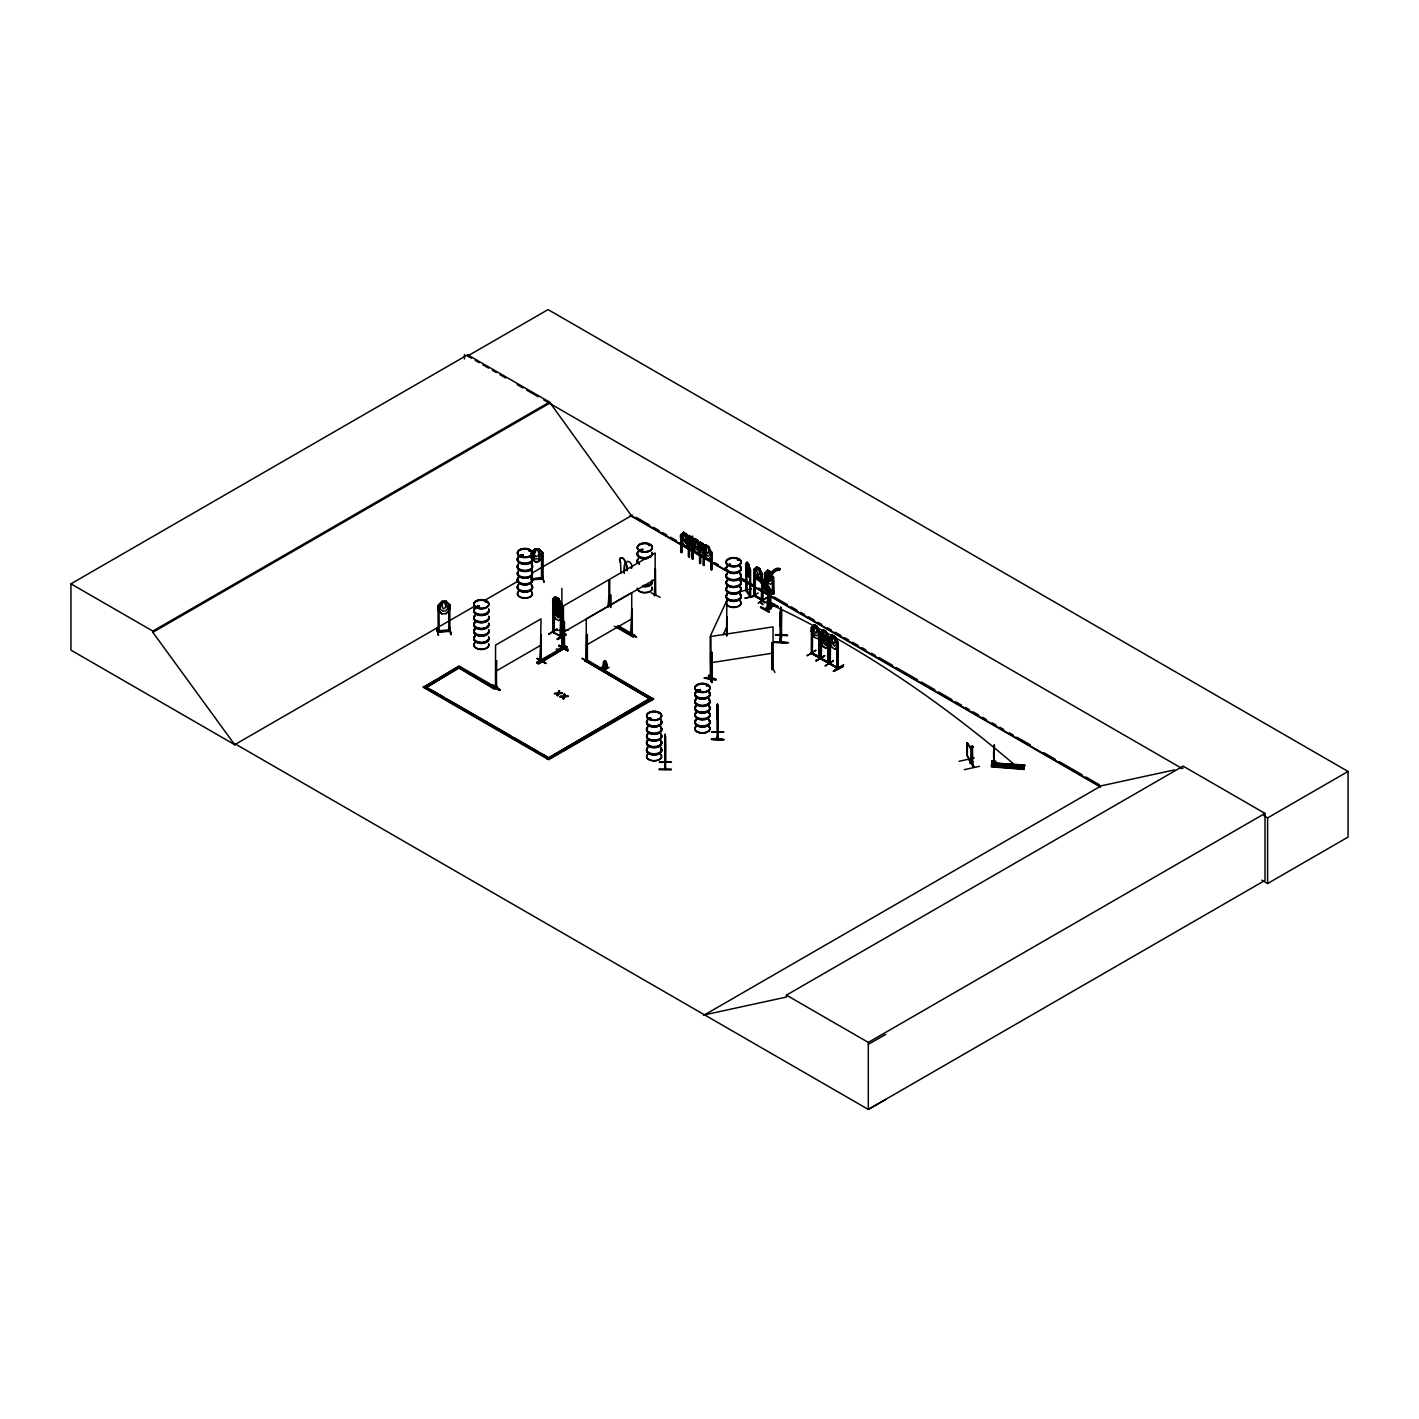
<?xml version="1.0" encoding="UTF-8"?>
<svg xmlns="http://www.w3.org/2000/svg" width="1419" height="1419" viewBox="0 0 1419 1419"><rect width="100%" height="100%" fill="white"/><g stroke="black" fill="none" stroke-linecap="round" stroke-linejoin="round"><path stroke-width="1.5" d="M665.121 735.787L664.961 743.538L664.908 741.055M665.032 734.35L664.855 742.119M717.251 710.919L717.198 711.895M556.071 630.373L568.114 630.302M664.961 736.55L664.961 769.47M659.143 768.921L671.187 769.027M671.187 769.914L659.125 769.666M711.469 739.193C738.252 741.126 714.342 737.241 711.487 739.068M717.216 711.788L717.358 704.126L717.411 707.23M780.911 607.35L781.284 635.446L780.131 642.293L780.787 607.208L781.071 609.354M994.151 745.081L993.974 764.983L994.382 744.904M1012.244 765.763L1011.108 764.61L1009.583 765.551M717.322 712.569L717.464 705.562M665.05 736.709L664.997 742.509M665.068 740.558L664.926 749.197L665.156 746.837M717.304 712.977L717.429 706.325L717.269 718.972M717.5 716.63L717.464 710.174M992.413 762.216L992.307 761.4M1022.283 766.437L991.562 764.22L994.843 764.486L994.772 766.473L995.606 761.311C987.855 758.97 994.4 769.861 991.792 761.79M991.863 762.021L992.324 760.761M993.69 751.165L994.098 746.288M993.619 761.755L993.158 761.932M605.239 660.917L605.079 666.096L603.323 666.806L603.518 668.047C612.618 672.358 602.578 649.937 603.128 667.444M749.729 595.448L750.633 596.885L750.58 570.562L749.746 569.995L750.243 596.973L745.88 590.552L745.791 564.283C746.908 558.607 750.456 568.15 747.139 562.35L745.684 564.319L745.684 568.398M780.131 615.97L780.397 613.717L780.113 619.482M765.71 589.612L764.007 587.555L764.628 588.424M770.677 577.498A9.614 5.516 -65.5 0 1 778.871 570.207L780.237 568.877L778.339 568.221A11.228 6.439 -65.5 0 0 769.382 575.404L768.761 576.735L771.936 577.905L768.335 581.95L767.307 581.488L768.601 571.343M768.335 581.95L768.53 576.788L767.502 576.327L768.548 578.42M772.202 592.752L765.143 588.583C768.371 596.122 783.217 595.182 765.604 588.832L765.338 572.655L765.976 589.506L765.71 587.111M774.26 642.328C816.776 643.304 747.334 641.512 786.321 642.683M659.445 762.003L671.506 762.163L659.445 762.429M665.014 744.567L664.943 746.092L664.872 745.117M665.422 768.424L665.227 762.588L665.511 768.371M711.77 732.204L723.85 731.973L711.788 731.778M717.34 714.36L717.287 715.885L717.216 714.91M717.571 706.733L717.5 704.143M717.269 712.48L717.163 712.941M717.358 704.126L717.216 739.21M717.322 737.791L717.979 732.381L717.783 738.27M624.076 573.081L624.466 564.868A4.026 2.341 59.5 0 0 624.466 560.221A4.026 2.341 59.5 0 0 620.405 557.933A4.026 2.341 59.5 0 0 620.405 562.563L620.582 562.456A4.026 2.341 59.5 0 1 620.582 557.827A4.026 2.341 59.5 0 1 624.644 560.115A4.026 2.341 59.5 0 1 624.644 564.762L624.254 572.974M780.202 617.957L780.592 620.493L780.964 613.416M780.574 614.374L780.415 617.762C780.184 607.421 779.865 635.446 780.716 617.425M553.8 599.51L553.782 632.626L552.842 632.076M560.807 618.826L560.399 636.492L561.374 636.989L561.569 603.962L560.558 603.66M688.357 539.22L688.392 556.674M700.347 563.538L700.347 546.031L697.616 540.249L694.725 538.581L692.525 541.615M699.567 563.095L699.425 545.268L700.347 546.031L701.234 543.14L703.114 547.769M780.379 613.717L780.397 621.894M780.379 622.036C781.461 586.952 781.213 636.262 779.865 624.236M819.1 656.962L819.916 658.345L819.827 632.04L817.096 626.258L814.204 624.591L812.111 627.34M828.146 636.812L829.122 637.06L828.749 645.698L825.911 648.217L823.02 646.55L820.164 640.749L823.109 646.496L826 648.164L828.838 645.645M829.352 637.503L829.37 663.844L837.831 668.686L837.831 642.435L835.099 636.652L832.208 634.985L829.352 637.645L830.275 637.982L830.221 664.358M837.139 642.009L837.104 668.314M780.964 617.584L780.45 623.101L780.202 622.125M439.234 605.452L438.01 605.541L438.187 632.094L449.805 631.331L449.876 630.125L448.581 630.178L448.847 631.473L448.652 604.884L449.752 604.849L449.965 609.283L445.974 613.682L441.894 613.842L437.886 609.922L437.886 605.753L441.894 601.354L445.974 601.195L449.965 605.115L448.776 605.186M541.827 552.789L542.803 552.842L542.732 578.81M704.356 678.193C711.451 675.284 727.273 683.284 704.356 678.087M1023.791 769.382L991.438 766.863L991.562 764.22M992.076 764.078L992.307 762.748L1024.713 765.462L994.453 763.156M1023.773 769.453L1024.004 768.122L991.562 765.586M1024.004 768.122L1023.879 769.027L991.491 766.42L992.289 762.979M1024.429 766.615L992.041 763.617M1024.536 766.225L1024.642 765.001L1021.361 764.735L1020.527 768.193M604.37 668.455L604.937 661.13M1023.844 769.009L1024.642 765.001M746.66 569.179L746.713 591.12L745.773 589.559L746.749 590.127M747.139 566.447L747.742 563.556L748.611 568.558M775.519 635.038L787.527 635.552L775.519 634.488M780.787 611.358L780.255 613.771L780.521 612.795M780.095 642.204L780.539 641.37M780.131 642.222L781.213 635.517M781.745 635.481L780.61 642.31L780.663 615.367M604.051 666.309L605.079 660.952L603.323 666.806M994.24 745.578L993.974 764.983M603.518 668.047L604.991 661.236M476.252 607.066L478.168 606.693L476.252 606.711M477.777 606.977L476.873 606.268M478.505 607.066L477.582 606.108M485.564 601.904L485.795 602.135M485.564 601.532L486.149 601.674M520.596 555.698L522.086 555.84M529.056 550.767L529.943 550.785M639.703 550.395L640.412 549.49M640.129 550.341L641.654 549.756M648.607 545.464L649.317 545.552M649.015 718.617L650.558 717.712M650.15 717.712L649.334 718.333L650.328 718.865M650.966 718.919L650.328 717.73M658.327 713.455L658.718 713.065M697.758 690.131L699.23 690.893M698.999 690.982L699.461 690.893M729.118 564.833L729.934 565.507A7.503 4.328 0 0 0 741.126 561.924A7.503 4.328 0 0 0 729.863 558.181A7.503 4.328 0 0 0 729.863 565.684M730.146 565.17L729.632 564.053L728.621 565.188M706.857 685.945L707.159 685.891M738.607 560.186L737.383 560.008L738.341 560.186M738.27 559.512L737.72 560.328M995.606 761.311L995.553 762.943M1009.689 763.794L1008.856 767.59L1009.689 763.794L1012.971 764.061L1012.137 767.856L1012.971 764.061M1019.179 764.912L1015.88 764.309L1015.064 767.75M1019.179 764.557L1018.345 768.016A1086.812 613.788 61.1 0 0 762.695 600.716L754.003 595.732L753.879 569.374L756.735 566.855L759.626 568.522L762.375 574.376L762.464 578.491M740.363 591.581L751.414 588.779M769.346 594.472C774.863 589.843 766.615 594.419 770.694 595.235L772.592 593.142L770.34 591.9L770.34 609.212L771.031 592.362L772.486 592.397M772.486 577.214L772.415 593.497L773.39 593.976L766.012 582.89L773 594.384M763.067 580.797L762.783 581.755L759.821 578.952L762.517 581.879L762.18 583.174L763.209 582.553L766.295 585.533L763.12 580.779M490.868 685.306C494.77 682.255 509.102 698.201 490.903 685.217M567.742 650.221C541.242 634.932 585.604 661.289 559.121 645.751M567.689 650.7L558.714 646.106L559.192 645.308M590.552 663.613L582.003 658.274L590.517 663.666M556.603 597.842L555.698 602.703L557.543 605.381L558.483 602.472L556.514 597.896M689.173 557.117L690.006 536.648L691.904 541.295L691.993 558.714M695.682 539.788L694.689 547.149M700.312 554.332L697.421 548.621L700.17 554.474L703.061 556.142L706.006 553.57C706.165 552.452 705.137 544.914 707.744 546.812L708.702 550.927L707.744 553.818L705.917 551.14M760.832 606.64L769.417 611.483L768.938 612.298L760.424 607.314L769.4 611.483M815.074 625.85L814.169 630.71L816.014 633.388L816.954 630.497L815.162 625.797M824.067 635.215L823.162 640.075L825.007 642.754L825.964 639.845L823.978 635.269M833.077 636.244L832.173 641.104L834 643.783L834.957 640.891L833.166 636.191M534.821 553.392L536.098 549.685M717.766 739.157L717.748 712.303M773.124 668.331L771.954 668.526L773.231 669.307L773.018 626.861L710.901 636.457L711.167 678.956L710.954 677.182M557.951 695.913L558.82 693.235L562.456 693.306L558.82 693.785L557.259 695.523L558.944 690.751L558.944 693.323L562.456 693.306M563.485 699.106L564.354 696.427L567.972 695.966L564.354 696.977L563.485 699.106L563.503 696.481L559.937 696.516L563.503 697.031L564.478 693.944L564.46 696.516L567.972 696.498M557.259 695.523L558.944 690.751M564.478 693.944L563.609 696.587L559.937 697.066M775.448 570.207A9.614 5.516 -65.5 0 1 777.843 569.728L779.208 568.416M558.944 693.323L559.636 691.142M562.793 698.716L563.503 697.031M564.354 696.977L565.17 694.334M561.374 613.913L558.536 608.112L555.556 606.498L554.279 612.973L558.022 617.62L559.866 616.201L558.483 608.183L555.645 606.445L552.701 609.017L552.701 613.185L555.68 618.844L558.536 620.6L561.285 618.134M691.798 549.525L694.689 547.007C694.246 539.114 689.918 527.833 693.27 545.215L691.443 546.634L689.563 545.552L687.701 541.987L689.049 535.46L686.104 538.032L684.419 533.42L683.515 538.28L685.359 540.958L686.299 539.894M693.27 542.058L694.76 538.723L691.975 541.189L691.869 545.339M698.911 545.339L700.312 542.058M710.813 560.434L705.899 557.49L703.008 551.76L703.097 547.539L705.952 545.02L708.826 546.687L710.085 554.847L708.241 556.248L706.378 555.184L704.498 551.619L705.988 545.162M823.197 629.788L821.761 636.386L823.623 639.951L825.503 641.016L827.348 639.614L826.089 631.455L823.197 629.788L820.271 632.36L820.484 658.771L828.909 663.542L828.82 637.237L826.089 631.455L823.109 629.841M562.438 630.799L562.438 629.593M561.889 588.317L561.8 649.086L562.421 647.844M562.421 649.068L562.296 604.263M710.582 652.403L710.777 678.69L711.983 678.832L711.948 652.243L710.901 652.421L712.072 652.474L712.036 678.761M726.954 617.141L726.954 634.009M710.405 677.998L710.174 636.386L726.83 600.521L726.546 636.049M548.727 634.453L557.259 628.972L548.727 633.903M708.595 675.533C710.919 672.854 715.3 692.649 708.595 675.533L711.806 682.202M709.145 675.373L712.356 682.042M758.243 593L749.8 597.505M769.79 577.196L770.393 575.866A11.228 6.439 -65.5 0 1 779.368 568.682L780.237 568.877M773.124 604.228L764.202 609.017M815.925 660.722L824.794 655.525L816.209 660.828M825.202 666.061L833.379 660.527M825.273 665.635L833.45 660.988M723.122 634.754L726.83 626.772M530.866 557.667L534.75 561.693L538.741 561.321L542.661 556.887L538.812 561.427C528.436 567.831 538.794 533.757 532.852 556.638L535.477 558.944L538.103 558.767L540.692 556.124L538.794 548.851L534.732 549.118L530.759 553.623M1012.155 765.958L1009.689 765.355M438.453 634.896L436.68 628.422L438.453 635.251M554.084 631.49L552.825 631.153L553.96 631.366M560.399 636.492L560.665 603.483M753.932 595.767L754.305 573.684M754.677 569.622L754.873 596.228L755.068 574.127M811.526 652.598L812.342 653.006M819.792 658.345L811.366 653.467L811.455 627.198L812.253 627.659M812.537 634.062L812.342 653.29M820.129 636.244L820.217 658.168L818.94 657.831L819.348 635.801M812.626 653.112L820.217 657.21L819.331 656.66M821.636 658.044L820.679 657.494M820.945 657.547L821.229 659.161L821.548 641.441M820.679 658.451L829.228 663.329L827.969 662.992L828.022 636.563M829.53 662.992L830.221 663.4M830.541 663.152L829.689 662.691L830.239 664.305L830.541 640.075M836.979 668.278L838.239 668.526L838.115 642.257L834.993 636.705L832.102 635.038L829.264 637.557L830.239 638.053M765.923 582.695L768.335 586.1L767.094 587.253C746.908 568.363 761.152 579.679 765.036 588.956M765.87 589.506L766.136 579.165M772.557 593.532L772.61 590.943L773.71 591.191M781.709 609.212L781.071 635.996M780.627 642.186L780.556 616.006L779.989 624.342M748.611 570.385L748.115 571.289L747.139 568.274M496.739 686.087L495.479 686.441L496.419 685.891M495.87 661.254L495.834 687.576L496.632 660.811L495.568 661.094L496.632 660.811M541.402 660.349L540.55 660.811L541.118 660.083M541.402 661.307L540.178 661.591L541.029 634.843L541.295 661.343M563.325 648.217L563.308 647.188L564.265 647.667M587.413 659.888L586.278 660.119L587.431 660.066M587.04 659.675L586.49 661.307L586.579 635.002M631.455 634.488L631.845 633.814M630.994 634.222L631.189 635.499L632.164 634.985L631.757 608.574L630.905 635.322L632.005 635.073M655.56 595.395L655.188 568.93L654.425 595.537M769.63 592.308L770.517 609.159M771.173 592.344L773.107 594.348L766.26 582.588M769.63 608.716C772.947 608.308 768.779 608.414 770.34 609.123L770.162 591.865L771.067 592.308M532.072 553.233L532.125 579.023M478.416 606.942L476.607 607.226M521.571 555.893L520.649 555.006M521.997 555.716L519.833 555.84L520.773 556.071M640.111 549.667L640.004 550.696M641.193 550.59L641.228 549.49M641.654 550.696L641.76 549.809M730.04 564.123L729.987 565.223L728.816 564.531M729.827 565.276L730.572 564.443M649.512 717.925L649.37 718.777M697.953 690.858L697.634 691.035M437.886 631.81L449.841 631.047M448.546 630.213L438.01 630.781L438.099 632.058M745.791 568.38L748.629 576.877L750.19 574.748M538.759 554.971L536.098 556.745L534.821 555.219M712.036 677.803L711.008 678.619M771.954 668.792L773.142 668.083M772.22 669.466L773.142 669.041M773.107 669.325L772.007 669.502L771.971 642.967L773.124 643.038L772.078 643.215M758.686 578.26L764.681 589.665M761.577 578.881C770.215 588.938 757.444 578.757 761.666 578.775M762.322 579.058C755.972 573.276 762.127 585.391 765.657 585.249L766.544 584.628L762.411 578.952L768.353 586.278M764.291 585.657L759.839 581.24L758.367 578.509L759.52 577.249L758.278 578.597M766.845 583.369L762.322 579.005M767.094 587.253L768.442 586.171M769.488 578.952L770.411 576.043L768.513 571.396M767.307 581.488L770.907 577.444M691.904 543.122L690.947 544.187L689.102 541.508M697.474 546.315L696.516 547.379L694.689 544.701M703.114 549.596L701.234 550.129L700.33 548M439.198 605.789L438.063 605.789M437.903 605.824L441.948 601.461L445.903 601.301L449.841 605.15M449.965 609.283L445.974 613.682M770.694 595.235L772.592 593.142M499.79 689.918L491.276 684.934L499.914 689.918M768.637 590.606L767.679 590.269L767.856 607.598L768.637 590.606L767.679 591.155M1012.155 765.675L1009.672 765.675M773.231 581.737L770.499 584.38L767.661 582.641L764.841 576.877L764.823 572.691L767.644 570.154L770.535 571.804L773.302 577.657L773.568 593.834M496.579 687.133L496.331 660.633M563.449 647.135L564.478 646.958M654.886 594.845L654.336 595.678M655.436 595.43L655.489 569.108M587.04 634.382L586.331 661.006M587.413 660.846L587.342 634.559M630.905 635.322L631.845 634.772M555.68 606.569L552.701 609.017M558.022 607.811L559.866 606.392L559.866 603.27L558.483 598.375L555.556 596.689L552.701 599.208L552.701 603.377L555.556 609.177L558.43 610.844L561.374 608.272L558.483 610.649M680.694 538.848C688.18 552.807 678.619 538.759 680.694 534.679L683.55 532.16L686.388 533.916L689.457 539.451M689.102 535.584C683.461 537.801 686.867 544.187 688.96 548L691.851 549.667L694.601 547.06M680.198 542.75L686.441 546.333L689.191 543.708M706.006 553.57L706.006 549.401L703.15 543.601L700.17 541.987L697.332 544.506L695.594 539.841M694.76 550.998L691.78 545.322L694.725 551.069L697.616 552.736L700.259 550.182M708.826 559.175L711.682 556.656L708.791 559.051M820.359 632.448L823.251 629.93M811.455 631.295L814.204 637.078L817.096 638.745L819.756 636.191M828.661 641.512L826 643.995L828.838 641.335L826 635.677L823.02 634.062C815.251 635.481 829.193 650.257 820.359 636.475M835.046 649.015L837.742 646.585M837.937 646.621L834.993 649.192L832.155 647.454L829.264 641.725M531.965 578.792L542.537 578.136M541.65 552.63L541.455 579.129L542.732 577.852M438.01 630.834L449.805 630.373M439.11 632.005L439.216 630.763M449.929 631.331L449.752 604.849M687.683 541.987L685.838 543.388L682.096 538.759L683.55 532.16M698.857 548.408L697.013 549.809L695.15 548.745L693.27 545.18M704.498 551.689L702.653 553.108L700.791 552.026L697.474 540.391L694.725 538.581M520.33 555.468L521.305 555.326M529.872 550.874L528.932 550.944M651.09 718.653L649.139 718.777M698.45 689.811L699.496 690.61L698.148 689.9M707.088 685.838L706.343 685.767M605.133 661.289L607.208 667.852M627.127 570.651L627.109 566.216A4.026 2.341 59.5 0 1 627.109 561.587A4.026 2.341 59.5 0 1 631.171 563.875A4.026 2.341 59.5 0 1 631.171 568.522M540.178 660.633L540.958 660.083L540.745 661.697L541.331 635.002M564.177 621.469L564.123 647.72M608.112 606.658L608.893 595.661L609.177 606.374M610.472 594.738L610.472 607.385M608.414 606.818L609.177 595.838M536.985 658.682L546.031 663.294L537.446 658.398M660.137 597.346L651.126 592.77M496.331 686.885L495.479 687.399L495.568 645.131L541.029 618.879L540.267 661.538M631.349 635.446L632.058 608.751M235.767 744.212L234.845 744.762L70.95 650.133L70.95 583.83L467.631 354.803L549.525 402.074L631.42 515.665L727.096 570.917M467.631 354.803L467.631 356.027L548.071 309.59L1348.05 771.457L1348.05 837.086L1267.61 883.523L1261.863 880.188M70.95 583.83L152.844 631.1L549.525 402.074M885.669 1099.512L868.304 1109.41L235.66 744.159L234.72 744.691L152.844 632.324L549.525 403.298M234.72 744.691L474.638 606.179M484.198 600.663L518.609 580.797M532.001 573.063L632.342 515.132M553.782 632.626L553.995 599.581C553.162 596.37 557.241 594.579 554.279 603.164L556.159 606.729M552.931 599.315L553.995 599.581M680.606 534.732L681.457 535.265M560.452 603.607L561.569 603.962M555.556 609.301L556.869 612.6L558.82 611.217L557.33 613.487L558.891 617.655L556.833 613.806L554.776 615.278L556.354 612.937L554.847 608.928L558.536 610.791M557.436 608.237L558.483 614.108L556.603 614.64C555.361 613.54 555.024 606.463 557.543 608.183M686.441 533.828L687.683 538.865M584.734 660.544L651.906 700.135L584.734 660.544L586.402 659.587L653.556 699.177L548.71 759.715L423.323 687.328L458.905 665.954L496.136 687.452L494.468 688.41L458.905 667.87L494.468 689.226L496.136 688.286L496.721 686.335L495.834 686.619M423.323 687.328L436.431 679.754M440.174 677.59L458.905 666.788L496.136 688.286M686.104 542.2L688.96 548M555.556 618.986L552.789 613.132M697.474 540.391L700.365 546.102M697.421 544.594L697.509 548.639M561.179 604.139L558.536 598.304L561.285 604.157L561.285 636.936L552.86 632.164L561.25 636.049M705.846 545.073L708.791 546.776L711.593 552.541L711.575 569.977M495.568 671.382L541.029 645.131M563.414 632.218L608.893 605.966M609.709 605.487L655.188 579.236M557.259 638.816L565.826 633.938L557.312 638.905M557.72 639.579L566.234 634.665L557.259 639.366M703.114 555.946L700.223 554.386M710.795 569.533L710.653 551.707L711.859 552.293L710.671 552.062M705.988 557.436L703.097 551.707M536.843 662.318L565.276 645.911L566.926 646.869L538.51 664.11L536.843 662.318L538.51 663.276L566.926 646.869M536.843 663.152L550.111 655.489M553.907 653.308L563.378 647.827M586.278 645.131L631.757 618.879M584.734 661.36L586.402 660.403L638.213 690.326M616.254 626.488L634.967 636.191L633.3 637.149L614.356 626.205M753.791 569.427L755.068 569.746L754.003 569.48M758.526 568.647L759.484 572.744L758.526 575.653L756.699 571.148L757.604 568.114L758.633 568.593M759.573 568.611L756.646 566.908L755.28 570.332L755.28 573.453L759.023 578.083L760.868 576.664L759.626 568.522M753.986 573.56L756.646 579.395L759.52 581.063M761.879 573.684L761.577 600.202L762.766 600.397L761.879 573.684L761.506 600.148M761.453 573.879L762.642 574.127M764.717 572.744L765.16 589.08M605.133 665.227L601.496 667.338L605.133 669.608L609.053 667.409M762.464 574.323L759.484 568.664M764.752 576.93L767.608 582.73M773.852 593.656L773.692 577.427L772.61 577.107L773.39 577.604M754.358 594.596L754.873 595.27M754.873 595.537L762.322 599.652M773.444 591.492L772.575 590.978M773.781 593.568L772.61 593.284L772.929 576.983M758.331 602.986L766.899 597.541L758.438 602.986M765.71 609.798L774.153 604.37L765.746 609.833M423.323 686.494L548.71 758.899L653.556 698.361M816.954 626.4L814.116 624.644L812.75 631.189L814.63 634.754L816.493 635.818L818.337 634.417L816.954 626.4L819.756 632.111M814.258 637.007L811.26 631.331M821.548 632.697L820.484 632.413M825.007 631.579L827.348 640.643L827.348 643.783L825.503 645.184L821.761 640.554L824.067 631.047L825.095 631.526M823.02 634.062L825.007 638.585L825.858 635.818M832.243 635.127L830.754 641.583L834.496 646.213L836.341 644.811L835.099 636.652M828.944 637.255L827.916 636.829M828.749 641.388L825.911 635.73M819.26 656.944L811.774 653.308L820.129 658.097M816.191 660.864L824.687 655.933M821.335 658.487L828.643 662.531M828.057 663.045L828.359 636.617M830.328 663.684L837.689 667.693M837.653 667.728L829.76 663.631L838.132 668.473M842.318 665.635C814.063 682.841 863.462 653.148 833.858 670.637C840.03 669.537 851.737 660.811 834.266 671.329M703.611 1015.401L1101.233 785.824L1174.489 769.896M704.534 1014.851L786.428 997.043L786.428 995.145L1183.109 766.118L1265.003 813.389L1265.003 880.383L868.304 1109.41L868.304 1042.415L1265.003 813.389M1183.109 768.016L1182.187 768.566L543.814 399.998M1263.815 815.694L1267.61 817.894L1348.05 771.457M868.304 1044.331L885.669 1034.433M1011.978 765.852L1009.849 765.852M631.686 634.825L631.757 592.628L586.278 618.879L586.189 661.13M641.601 550.554L641.016 550.643A7.521 4.346 0 0 0 639.49 551.53M729.118 564.567L730.146 564.567M436.68 628.422L438.524 635.393M781.603 636.084L781.301 609.053M768.637 607.013L767.768 607.509M712.072 677.519L710.582 678.654L710.617 677.75M771.901 669.183L772.965 668.083M729.224 564.123L729.011 565.081M745.631 564.212L746.66 564.797L745.88 564.301M750.243 570.686L748.629 564.39L750.58 570.562M750.243 574.855L748.735 576.717M750.243 596.015L746.713 590.446M756.292 595.98L744.815 598.197L756.096 595.678M967.35 742.687L967.35 755.813L974.285 767.236L967.119 755.866L967.119 742.74L971.43 749.232L971.43 762.358M970.099 746.518L972.458 746.022L972.866 747.511L970.099 747.37M970.241 746.979L969.443 747.494L972.866 746.66M967.119 742.74L971.43 749.232M959.084 761.311L974.232 757.941M972.866 762.287L970.099 762.961L972.866 763.103L972.458 761.648M979.429 766.313L964.264 769.683M439.198 632.023L438.985 605.47M762.606 600.308L754.287 595.501L762.446 599.652M553.286 630.994L553.96 632.324M811.686 653.254L811.774 627.056M837.263 668.012L837.352 648.377M771.599 665.795L774.898 672.411M710.99 677.626L712.196 678.034M711.15 678.921L711.948 678.495M710.901 662.708L773.018 653.112M558.944 692.774L562.456 692.774M554.403 693.323L558.093 692.844M554.403 693.873L557.969 693.838M564.46 695.966L567.972 695.966M559.937 696.516L563.609 696.037M627.819 632.271L636.741 637.025L633.513 635.73M537.056 658.54L545.57 663.56M640.82 549.827L641.122 550.874M534.821 549.295L538.812 548.94L542.679 552.878M536.098 549.756L537.411 549.667L538.759 553.126M541.508 552.949L542.608 552.559L538.794 548.851M530.883 553.304L531.983 553.25L530.919 553.534M542.111 575.475L544.08 582.34L542.289 575.387M531.061 578.863L541.402 577.941M530.883 579.555L542.608 578.81M530.919 579.786L542.661 579.058M444.573 601.922L443.26 601.993L441.983 605.629L443.26 608.999L445.903 607.226L444.555 601.851M449.451 627.677L451.189 634.63L449.344 627.216M449.947 627.712L450.639 634.577M762.322 600.609L762.056 598.978M553.233 631.952L553.233 599.137M820.767 636.617L820.945 658.505M821.193 659.108L821.14 632.909M837.352 667.107L837.795 668.739M556.071 649.122L568.132 649.086M665.156 734.492L665.068 737.437M664.819 747.352L665.05 749.197M780.645 608.627L780.964 614.462M780.645 609.39L780.698 619.713M780.521 609.62L780.131 620.085M780.645 611.5L780.645 615.633L780.645 612.795M780.007 624.236L780.255 626.187M775.519 634.861L787.51 635.18M774.313 641.991L786.339 642.647M698.45 690.929L699.07 690.361M993.46 751.91L993.85 752.815M994.417 763.528L1022.443 765.763M992.644 761.666L993.672 761.648M750.243 596.246L749.675 570.101M820.909 658.522L829.122 662.265L828.057 662.123M762.695 600.716L764.699 602.773L763.653 602.472M767.502 576.327L771.936 577.905M754.748 596.228L754.482 594.596M812.218 653.982L812.023 627.304M828.802 663.542L828.536 661.91M640.253 550.235L641.033 550.359A7.627 4.399 0 0 0 639.419 551.069M778.605 569.888L779.616 570.349M703.842 548.124L703.221 565.152M769.275 594.277L770.606 595.04M764.93 589.222L770.765 592.557M629.468 633.229L636.28 636.759M629.078 633.211L632.129 634.949M559.068 645.858L567.76 650.753M467.631 356.027L471.445 358.227M475.259 360.426L479.072 362.625M482.868 364.825L488.579 368.124M492.393 370.324L496.207 372.523M500.02 374.722L505.732 378.022M517.155 384.62L522.866 387.919M526.68 390.119L538.103 396.699M688.96 535.513L691.887 537.198M692.561 541.278L692.756 559.157M688.268 539.202L689.173 539.61M636.173 517.332L649.565 525.065M653.396 527.283L659.143 530.6M662.957 532.799L666.788 535.016M670.619 537.216L676.366 540.533M687.843 547.166L693.589 550.483M714.644 562.633L718.457 564.851M724.204 568.168L728.036 570.367M741.428 578.101L752.921 584.734M758.651 588.051L766.313 592.468M773.958 596.885L787.368 604.618M791.181 606.835L796.928 610.152M800.759 612.352L804.591 614.569M808.422 616.786L814.151 620.085M817.983 622.302L821.814 624.52M827.543 627.819L831.374 630.036M835.206 632.253L840.953 635.57M844.784 637.77L848.597 639.987M852.429 642.186L858.176 645.503M862.007 647.72L865.821 649.92M871.568 653.237L875.399 655.454M879.23 657.653L892.622 665.387M896.453 667.604L917.508 679.754M921.321 681.971L934.731 689.705M938.544 691.904L951.954 699.656M955.767 701.855L961.514 705.172M965.346 707.389L969.177 709.589M973.008 711.806L978.738 715.123M982.569 717.322L986.4 719.539M992.129 722.856L995.961 725.056M999.792 727.273L1003.623 729.472M1009.37 732.789L1013.184 735.007M1017.015 737.206L1030.407 744.957M1043.816 752.691L1055.293 759.307M1059.124 761.524L1082.094 774.774M1085.907 776.991L1099.317 784.725M740.505 578.65L1100.293 786.374M630.16 515.487L680.091 544.311M683.923 546.528L726.173 570.917M739.601 578.686L1100.576 787.084M769.417 601.638L778.41 606.835L769.47 602.011M823.162 642.257L826.089 643.942M617.921 625.531L634.967 635.375M619.801 627.446L625.495 630.728M629.273 632.909L634.967 636.191M566.926 647.703L565.276 645.911M642.044 692.525L653.556 699.177M430.454 689.528L443.792 697.226M447.606 699.425L510.538 735.751M514.352 737.951L537.233 751.165M541.047 753.365L546.758 756.682M786.428 995.145L868.304 1042.415M681.492 534.963L680.818 552.293M703.753 547.805L703.984 565.596M829.476 663.968L829.459 637.592M746.323 589.47L750.598 596.725M750.083 596.849L750.19 569.977M552.931 632.147L552.789 599.155M762.801 601.691L762.358 583.049M607.403 667.214L605.558 661.006L605.931 664.447M972.866 747.511L972.458 746.022L972.76 763.067M759.467 578.704L765.781 589.719M705.917 549.455L703.15 543.601L704.498 548.568M746.678 590.978L746.252 564.212M745.755 568.345L747.245 574.66L747.121 562.208L746.412 568.487L748.363 573.808L749.338 569.604L748.611 564.46L748.629 576.877M445.956 601.106L447.854 608.396L445.264 611.021L442.639 611.181L439.996 608.875L441.894 601.354M441.912 613.913L437.903 609.993M605.47 661.272L606.498 668.349M780.769 607.35L780.964 610.294M665.156 734.35L665.245 736.301M664.837 747.245L664.926 749.197M627.109 566.216L627.304 570.562M620.582 562.456L620.901 573.382M605.31 661.307L605.452 668.562M993.602 752.797L993.726 764.965M1267.61 817.894L1267.61 883.523M992.041 760.744L992.076 764.681M971.181 749.285L971.181 762.411M970.543 759.431L970.49 763.582M970.206 758.881L970.206 762.979M829.778 639.632L829.902 663.72M818.905 631.278L819.065 657.955M811.366 627.109L811.366 631.349M771.971 642.967L771.954 669.484M768.034 607.563L768.034 590.269L767.094 607.226M762.358 574.305L762.358 578.668M727.237 616.538L727.237 635.517M718.014 706.112L717.979 733.073M717.464 705.97L717.553 733.055M711.859 552.293L711.859 569.799M711.096 556.23L711.096 569.356M704.285 554.492L704.285 565.418M703.522 554.049L703.522 564.975M700.631 554.616L700.631 563.361M699.869 551.973L699.869 562.917M693.057 548.053L693.057 558.98M692.295 547.61L692.295 558.536M689.457 546.013L689.457 556.94M688.694 543.371L688.694 556.496M681.883 541.632L681.883 552.576M681.368 534.874L681.599 552.736M681.12 534.626L681.12 552.115M665.671 736.337L665.635 763.209M665.405 742.509L665.387 769.47M665.121 736.195L665.227 763.28M655.046 595.217L655.188 552.984L609.709 579.236L609.709 605.718M610.773 594.898L610.773 607.563M610.01 595.359L610.01 605.895M608.893 606.197L608.893 579.715L563.414 605.966L563.627 648.394L563.715 622.09M564.478 621.628L564.478 647.986M560.807 607.882L560.807 614.445M548.674 757.781L426.64 687.328M542.608 552.559L542.555 579.129M538.812 548.94L538.812 561.427M464.421 354.555L464.421 358.901M152.844 631.1L152.844 632.324M660.74 727.433A7.627 4.399 0 0 1 654.124 734.049A7.627 4.399 0 0 1 647.525 727.433M660.651 727.894A7.521 4.346 0 0 1 654.124 734.403A7.521 4.346 0 0 1 647.614 727.894M660.651 733.712A7.538 4.346 0 0 1 654.124 740.239A7.538 4.346 0 0 1 647.596 733.712M660.651 733.96A7.538 4.346 0 0 1 654.124 740.487A7.538 4.346 0 0 1 647.596 733.96M660.74 720.196A7.627 4.399 0 0 1 654.124 726.794A7.627 4.399 0 0 1 647.525 720.196M660.633 726.688A7.503 4.328 0 0 1 654.124 733.18A7.503 4.328 0 0 1 647.632 726.688M660.651 720.639A7.521 4.346 0 0 1 654.124 727.167A7.521 4.346 0 0 1 647.614 720.639M660.74 727.06A7.627 4.399 0 0 1 654.124 733.676A7.627 4.399 0 0 1 647.525 727.06M660.74 719.823A7.627 4.399 0 0 1 654.124 726.422A7.627 4.399 0 0 1 647.525 719.823M660.651 719.433A7.521 4.346 0 0 1 654.124 725.943A7.521 4.346 0 0 1 647.614 719.433M660.74 748.079A7.627 4.399 0 0 1 654.124 754.695A7.627 4.399 0 0 1 647.525 748.079M660.651 748.54A7.521 4.346 0 0 1 654.124 755.05A7.521 4.346 0 0 1 647.614 748.54M660.598 754.198A7.467 4.31 0 0 1 654.124 760.673A7.467 4.31 0 0 1 647.649 754.198A7.538 4.346 0 0 0 654.124 760.886A7.538 4.346 0 0 0 660.651 754.358M660.615 734.616A7.485 4.328 0 0 1 654.124 741.108A7.485 4.328 0 0 1 647.649 734.616M660.651 734.244A7.538 4.346 0 0 1 654.124 740.771A7.538 4.346 0 0 1 647.596 734.244M660.74 740.842A7.627 4.399 0 0 1 654.124 747.441A7.627 4.399 0 0 1 647.525 740.842M660.633 747.334A7.503 4.328 0 0 1 654.124 753.826A7.503 4.328 0 0 1 647.632 747.334M660.651 741.286A7.521 4.346 0 0 1 654.124 747.813A7.521 4.346 0 0 1 647.614 741.286M660.74 747.707A7.627 4.399 0 0 1 654.124 754.323A7.627 4.399 0 0 1 647.525 747.707M660.74 740.47A7.627 4.399 0 0 1 654.124 747.068A7.627 4.399 0 0 1 647.525 740.47M660.651 740.079A7.521 4.346 0 0 1 654.124 746.589A7.521 4.346 0 0 1 647.614 740.079M709.039 699.549A7.627 4.399 0 0 1 702.44 706.148A7.627 4.399 0 0 1 695.842 699.549M708.932 700.01A7.503 4.328 0 0 1 702.44 706.502A7.503 4.328 0 0 1 695.949 700.01M708.915 705.669A7.467 4.31 0 0 1 702.44 712.143A7.467 4.31 0 0 1 695.966 705.669A7.538 4.346 0 0 0 702.44 712.338A7.538 4.346 0 0 0 708.968 705.811M709.039 692.312A7.627 4.399 0 0 1 702.44 698.911A7.627 4.399 0 0 1 695.842 692.312M697.048 691.39A7.627 4.399 0 0 1 700.472 690.255M708.95 698.787A7.521 4.346 0 0 1 702.44 705.296A7.521 4.346 0 0 1 695.931 698.787M708.95 692.756A7.521 4.346 0 0 1 702.44 699.265A7.521 4.346 0 0 1 695.931 692.756M697.119 691.851A7.521 4.346 0 0 1 700.489 690.734M709.039 699.177A7.627 4.399 0 0 1 702.44 705.775A7.627 4.399 0 0 1 695.842 699.177M709.039 691.922A7.627 4.399 0 0 1 702.44 698.538A7.627 4.399 0 0 1 695.842 691.922M697.048 691.018A7.627 4.399 0 0 1 700.472 689.882M708.932 691.55A7.503 4.328 0 0 1 702.44 698.042A7.503 4.328 0 0 1 695.949 691.55M697.137 690.645A7.503 4.328 0 0 1 700.489 689.528M709.039 720.196A7.627 4.399 0 0 1 702.44 726.794A7.627 4.399 0 0 1 695.842 720.196M708.968 706.36A7.538 4.346 0 0 1 702.44 712.888A7.538 4.346 0 0 1 695.913 706.36M708.932 720.657A7.503 4.328 0 0 1 702.44 727.149A7.503 4.328 0 0 1 695.949 720.657M708.915 726.315A7.467 4.31 0 0 1 702.44 732.789A7.467 4.31 0 0 1 695.966 726.315A7.538 4.346 0 0 0 702.44 732.984A7.538 4.346 0 0 0 708.968 726.457M708.932 706.751A7.485 4.328 0 0 1 702.44 713.243A7.485 4.328 0 0 1 695.949 706.751M708.968 726.705A7.538 4.346 0 0 1 702.44 733.233A7.538 4.346 0 0 1 695.913 726.705M709.039 712.959A7.627 4.399 0 0 1 702.44 719.557A7.627 4.399 0 0 1 695.842 712.959M708.95 719.433A7.521 4.346 0 0 1 702.44 725.943A7.521 4.346 0 0 1 695.931 719.433M708.95 713.402A7.521 4.346 0 0 1 702.44 719.912A7.521 4.346 0 0 1 695.931 713.402M709.039 719.823A7.627 4.399 0 0 1 702.44 726.422A7.627 4.399 0 0 1 695.842 719.823M709.039 712.569A7.627 4.399 0 0 1 702.44 719.185A7.627 4.399 0 0 1 695.842 712.569M708.932 712.196A7.503 4.328 0 0 1 702.44 718.688A7.503 4.328 0 0 1 695.949 712.196M769.648 577.019A9.614 5.516 -65.5 0 1 771.457 573.755M772.184 572.815A9.614 5.516 -65.5 0 1 773.781 571.254M740.221 573.844A7.627 4.399 0 0 1 733.623 580.442A7.627 4.399 0 0 1 727.025 573.844M740.115 574.305A7.503 4.328 0 0 1 733.623 580.797A7.503 4.328 0 0 1 727.113 574.305M740.097 579.963A7.467 4.31 0 0 1 733.623 586.437A7.467 4.31 0 0 1 727.149 579.963M740.115 580.389A7.503 4.328 0 0 1 733.623 586.881A7.503 4.328 0 0 1 727.113 580.389M740.221 566.607A7.627 4.399 0 0 1 733.623 573.205A7.627 4.399 0 0 1 727.025 566.607M740.115 573.081A7.503 4.328 0 0 1 733.623 579.591A7.503 4.328 0 0 1 727.113 573.081M740.133 567.05A7.521 4.346 0 0 1 733.623 573.56A7.521 4.346 0 0 1 727.113 567.05M740.221 573.471A7.627 4.399 0 0 1 733.623 580.069A7.627 4.399 0 0 1 727.025 573.471M740.221 566.234A7.627 4.399 0 0 1 733.623 572.833A7.627 4.399 0 0 1 727.025 566.234M740.115 565.844A7.503 4.328 0 0 1 733.623 572.336A7.503 4.328 0 0 1 727.113 565.844M740.221 594.49A7.627 4.399 0 0 1 733.623 601.088A7.627 4.399 0 0 1 727.025 594.49M740.115 594.951A7.503 4.328 0 0 1 733.623 601.443A7.503 4.328 0 0 1 727.113 594.951M740.097 600.609A7.467 4.31 0 0 1 733.623 607.084A7.467 4.31 0 0 1 727.149 600.609M740.097 581.027A7.485 4.328 0 0 1 733.623 587.519A7.485 4.328 0 0 1 727.131 581.027M740.115 601.035A7.503 4.328 0 0 1 733.623 607.527A7.503 4.328 0 0 1 727.113 601.035M740.15 580.673A7.538 4.346 0 0 1 733.623 587.2A7.538 4.346 0 0 1 727.096 580.673M740.221 587.253A7.627 4.399 0 0 1 733.623 593.851A7.627 4.399 0 0 1 727.025 587.253M740.115 593.727A7.503 4.328 0 0 1 733.623 600.237A7.503 4.328 0 0 1 727.113 593.727M740.133 587.697A7.521 4.346 0 0 1 733.623 594.206A7.521 4.346 0 0 1 727.113 587.697M740.221 594.118A7.627 4.399 0 0 1 733.623 600.716A7.627 4.399 0 0 1 727.025 594.118M740.221 586.881A7.627 4.399 0 0 1 733.623 593.479A7.627 4.399 0 0 1 727.025 586.881M740.133 586.49A7.521 4.346 0 0 1 733.623 593A7.521 4.346 0 0 1 727.113 586.49M488.721 616.946A7.627 4.399 0 0 1 480.367 622.444A7.627 4.399 0 0 1 474.762 615.881M488.633 617.371A7.521 4.346 0 0 1 480.385 622.799A7.521 4.346 0 0 1 474.851 616.325M488.828 624.165A7.467 4.31 0 0 1 479.427 628.333A7.467 4.31 0 0 1 474.886 622.001M488.633 623.189A7.538 4.346 0 0 1 480.385 628.635A7.538 4.346 0 0 1 474.833 622.143M488.633 623.438A7.538 4.346 0 0 1 480.385 628.883A7.538 4.346 0 0 1 474.833 622.391M488.721 609.691A7.627 4.399 0 0 1 480.367 615.207A7.627 4.399 0 0 1 474.762 608.627M475.968 607.722A7.627 4.399 0 0 1 479.391 606.587M488.633 616.165A7.521 4.346 0 0 1 480.385 621.593A7.521 4.346 0 0 1 474.851 615.119M488.615 610.135A7.503 4.328 0 0 1 480.385 615.544A7.503 4.328 0 0 1 474.868 609.088M476.057 608.201A7.503 4.328 0 0 1 479.427 607.066M488.721 616.573A7.627 4.399 0 0 1 480.367 622.072A7.627 4.399 0 0 1 474.762 615.509M488.721 609.319A7.627 4.399 0 0 1 480.367 614.835A7.627 4.399 0 0 1 474.762 608.254M475.968 607.35A7.627 4.399 0 0 1 479.391 606.215M488.633 608.911A7.521 4.346 0 0 1 480.385 614.356A7.521 4.346 0 0 1 474.851 607.864M476.039 606.977A7.521 4.346 0 0 1 479.409 605.842M488.721 637.592A7.627 4.399 0 0 1 480.367 643.091A7.627 4.399 0 0 1 474.762 636.528M488.633 638.018A7.521 4.346 0 0 1 480.385 643.446A7.521 4.346 0 0 1 474.851 636.971M488.579 643.694A7.467 4.31 0 0 1 480.385 649.086A7.467 4.31 0 0 1 474.886 642.647M488.846 625.247A7.485 4.328 0 0 1 479.427 629.415A7.485 4.328 0 0 1 474.868 623.083M488.633 644.084A7.538 4.346 0 0 1 480.385 649.53A7.538 4.346 0 0 1 474.833 643.038M488.721 630.338A7.627 4.399 0 0 1 480.367 635.854A7.627 4.399 0 0 1 474.762 629.273M488.633 636.812A7.521 4.346 0 0 1 480.385 642.239A7.521 4.346 0 0 1 474.851 635.765M488.615 630.781A7.503 4.328 0 0 1 480.385 636.191A7.503 4.328 0 0 1 474.868 629.734M488.721 637.22A7.627 4.399 0 0 1 480.367 642.718A7.627 4.399 0 0 1 474.762 636.155M488.721 629.965A7.627 4.399 0 0 1 480.367 635.481A7.627 4.399 0 0 1 474.762 628.901M488.615 629.575A7.503 4.328 0 0 1 480.385 634.985A7.503 4.328 0 0 1 474.868 628.528M638.213 563.627A7.627 4.399 0 0 1 638.213 559.21M639.49 550.643A7.538 4.346 0 0 0 652.084 548.692A7.538 4.346 0 0 0 642.86 543.371A7.538 4.346 0 0 0 639.49 550.643A7.627 4.399 0 0 1 642.842 549.543M651.41 556.372A7.627 4.399 0 0 1 650.204 557.295M648.625 557.986A7.627 4.399 0 0 1 639.419 557.295A7.627 4.399 0 0 1 638.213 551.973M652.172 553.038A7.627 4.399 0 0 1 652.438 554.173M646.762 558.784A7.521 4.346 0 0 1 637.539 553.463M652.084 553.463A7.521 4.346 0 0 1 652.332 554.598M639.419 564.159A7.627 4.399 0 0 1 638.213 558.838M652.172 554.935A7.627 4.399 0 0 1 650.204 556.922M648.625 557.614A7.627 4.399 0 0 1 639.419 556.922A7.627 4.399 0 0 1 638.213 551.601M652.172 552.665A7.627 4.399 0 0 1 652.438 553.8M652.066 552.257A7.503 4.328 0 0 1 644.811 557.72A7.503 4.328 0 0 1 637.557 552.257M639.508 550.324A7.503 4.328 0 0 1 642.86 549.188M637.539 562.971A7.521 4.346 0 0 1 637.539 560.718M639.508 563.698A7.503 4.328 0 0 1 637.557 559.512M652.066 587.448A7.503 4.328 0 0 1 645.787 592.858A7.503 4.328 0 0 1 637.308 588.566M652.03 587.023A7.467 4.31 0 0 1 645.787 592.415A7.467 4.31 0 0 1 637.344 588.14M652.084 580.14A7.521 4.346 0 0 1 642.86 585.462M652.084 581.364A7.521 4.346 0 0 1 642.86 586.686M652.172 580.921A7.627 4.399 0 0 1 642.842 586.313M652.172 580.548A7.627 4.399 0 0 1 642.842 585.941M531.54 564.656A7.627 4.399 0 0 1 524.941 571.254A7.627 4.399 0 0 1 518.325 564.656M531.433 565.117A7.503 4.328 0 0 1 524.941 571.609A7.503 4.328 0 0 1 518.432 565.117M531.416 570.757A7.485 4.328 0 0 1 524.941 577.249A7.485 4.328 0 0 1 518.449 570.757M531.451 571.183A7.521 4.346 0 0 1 524.941 577.693A7.521 4.346 0 0 1 518.432 571.183M531.54 557.419A7.627 4.399 0 0 1 524.941 564.017A7.627 4.399 0 0 1 518.325 557.419M519.549 556.496A7.627 4.399 0 0 1 522.955 555.361M531.433 563.893A7.503 4.328 0 0 1 524.941 570.403A7.503 4.328 0 0 1 518.432 563.893M531.433 557.862A7.503 4.328 0 0 1 524.941 564.372A7.503 4.328 0 0 1 518.432 557.862M519.638 556.975A7.503 4.328 0 0 1 522.99 555.84M531.54 564.283A7.627 4.399 0 0 1 524.941 570.881A7.627 4.399 0 0 1 518.325 564.283M531.54 557.046A7.627 4.399 0 0 1 524.941 563.645A7.627 4.399 0 0 1 518.325 557.046M519.549 556.124A7.627 4.399 0 0 1 522.955 554.989M531.433 556.656A7.503 4.328 0 0 1 524.941 563.148A7.503 4.328 0 0 1 518.432 556.656M519.638 555.751A7.503 4.328 0 0 1 522.99 554.634M531.54 585.302A7.627 4.399 0 0 1 524.941 591.9A7.627 4.399 0 0 1 518.325 585.302M531.433 585.763A7.503 4.328 0 0 1 524.941 592.255A7.503 4.328 0 0 1 518.432 585.763M531.416 591.404A7.485 4.328 0 0 1 524.941 597.896A7.485 4.328 0 0 1 518.449 591.404M531.416 571.857A7.467 4.31 0 0 1 524.941 578.331A7.467 4.31 0 0 1 518.467 571.857M531.451 591.829A7.521 4.346 0 0 1 524.941 598.339A7.521 4.346 0 0 1 518.432 591.829M531.469 571.467A7.538 4.346 0 0 1 524.941 577.994A7.538 4.346 0 0 1 518.414 571.467M531.54 578.065A7.627 4.399 0 0 1 524.941 584.663A7.627 4.399 0 0 1 518.325 578.065M531.433 584.539A7.503 4.328 0 0 1 524.941 591.049A7.503 4.328 0 0 1 518.432 584.539M531.433 578.509A7.503 4.328 0 0 1 524.941 585.018A7.503 4.328 0 0 1 518.432 578.509M531.54 584.93A7.627 4.399 0 0 1 524.941 591.528A7.627 4.399 0 0 1 518.325 584.93M531.54 577.693A7.627 4.399 0 0 1 524.941 584.291A7.627 4.399 0 0 1 518.325 577.693M531.451 577.302A7.521 4.346 0 0 1 524.941 583.812A7.521 4.346 0 0 1 518.432 577.302M704.498 677.714L716.187 679.577L704.498 677.785M991.668 765.533L1023.968 768.708L991.721 765.692M760.726 602.685L762.996 604.636L760.815 602.614M554.847 599.12L556.354 603.146L554.776 605.47L556.833 603.997L558.891 607.846L557.33 603.678L558.82 601.408L556.869 602.791L554.847 599.12M688.25 537.943L689.758 541.952L688.197 544.293L690.237 542.821L692.295 546.67L690.734 542.501L692.259 540.355L690.273 541.615L688.25 537.943M699.478 544.417L700.986 548.443L699.407 550.767L701.447 549.295L703.505 553.144L701.962 548.976L703.469 546.829L701.5 548.089L699.478 544.417M822.328 636.492L823.818 640.519L822.257 642.86L824.297 641.37L826.355 645.219L824.811 641.069L826.284 638.798L824.333 640.182L822.435 636.528M767.59 570.332L766.225 576.77L769.985 581.382L771.812 579.963L771.794 576.823L770.535 571.804L767.679 570.278M807.216 655.631L815.801 650.328L807.216 655.631M460.554 666.912L424.973 688.286L460.554 666.912M766.278 587.661L772.894 591.439L766.278 587.661M774.579 605.097L766.065 610.01L774.632 605.168M650.239 698.361L547.06 758.757L650.239 698.361M723.513 739.618L711.469 739.459L723.513 739.707M973.647 767.094L968.68 759.094L973.647 767.094M650.381 719.273A7.485 4.328 0 0 0 661.626 715.531A7.485 4.328 0 0 0 650.381 711.788A7.485 4.328 0 0 0 650.381 719.273M650.381 719.912A7.485 4.328 0 0 0 661.626 716.169A7.485 4.328 0 0 0 650.381 712.409A7.485 4.328 0 0 0 650.381 719.912M650.363 719.522A7.538 4.346 0 0 0 661.662 715.761A7.538 4.346 0 0 0 650.363 712.001A7.538 4.346 0 0 0 650.363 719.522M698.68 691.425A7.538 4.346 0 0 0 709.979 687.647A7.538 4.346 0 0 0 698.68 683.887A7.538 4.346 0 0 0 698.68 691.425M698.698 692.011A7.485 4.328 0 0 0 709.926 688.268A7.485 4.328 0 0 0 698.698 684.526A7.485 4.328 0 0 0 698.698 692.011M698.68 691.656A7.538 4.346 0 0 0 709.979 687.878A7.538 4.346 0 0 0 698.68 684.118A7.538 4.346 0 0 0 698.68 691.656M729.863 566.305A7.503 4.328 0 0 0 741.126 562.563A7.503 4.328 0 0 0 729.863 558.802A7.503 4.328 0 0 0 729.863 566.305M729.845 565.95A7.538 4.346 0 0 0 741.161 562.19A7.538 4.346 0 0 0 729.845 558.412A7.538 4.346 0 0 0 729.845 565.95M477.6 607.722A7.521 4.346 0 0 0 488.881 603.962A7.521 4.346 0 0 0 477.6 600.202A7.521 4.346 0 0 0 477.6 607.722M477.6 607.971A7.538 4.346 0 0 0 488.899 604.21A7.538 4.346 0 0 0 477.6 600.432A7.538 4.346 0 0 0 477.6 607.971M477.618 608.343A7.485 4.328 0 0 0 488.846 604.6A7.485 4.328 0 0 0 477.618 600.858A7.485 4.328 0 0 0 477.618 608.343M641.051 551.051A7.503 4.328 0 0 0 652.314 547.291A7.503 4.328 0 0 0 641.051 543.548A7.503 4.328 0 0 0 641.051 551.051M641.069 551.689A7.485 4.328 0 0 0 652.297 547.929A7.485 4.328 0 0 0 641.069 544.187A7.485 4.328 0 0 0 641.069 551.689M521.181 556.496A7.503 4.328 0 0 0 532.444 552.736A7.503 4.328 0 0 0 521.181 548.976A7.503 4.328 0 0 0 521.181 556.496M521.199 557.099A7.467 4.31 0 0 0 532.409 553.357A7.467 4.31 0 0 0 521.199 549.632A7.467 4.31 0 0 0 521.199 557.099M519.602 556.053A7.538 4.346 0 0 0 532.214 554.102A7.538 4.346 0 0 0 522.99 548.781A7.538 4.346 0 0 0 519.602 556.053"/></g></svg>
